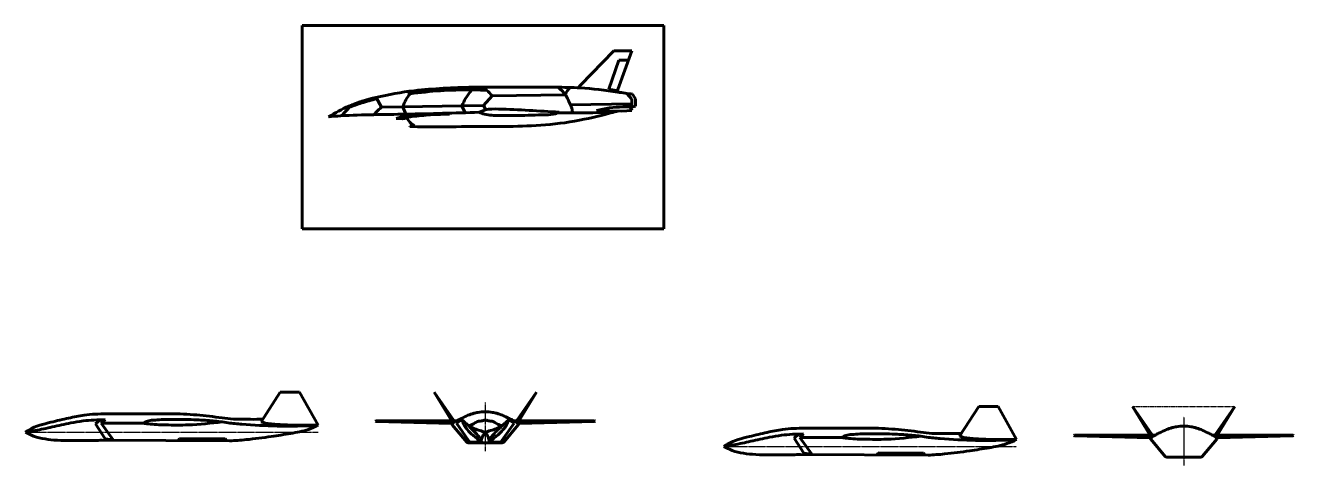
# Model space of a CAD drawing. Header units: millimetres. Extents: x 38559 to 1932156, y -475559 to 1027176.
# Drawn here: x 67704 to 118390, y 10198 to 27795 of the extents above; entities that cross this region are included whole.
import ezdxf

# ---------------------------------------------------------------- set-up
doc = ezdxf.new("R2010")
doc.units = ezdxf.units.MM
doc.linetypes.add('CENTER', pattern=[2, 1.25, -0.25, 0.25, -0.25])
doc.linetypes.add('DASHED', pattern=[0.75, 0.5, -0.25])
for name, color, linetype, lineweight in [('_axes (Оси)', 6, 'CENTER', 30), ('_basic (Основной)', 4, 'Continuous', 60), ('_invisible (Невидимый)', 1, 'DASHED', 30)]:
    doc.layers.add(name, color=color, linetype=linetype, lineweight=lineweight)
picture_1 = doc.add_image_def('image1.jpg', size_in_pixel=(1024, 576))

msp = doc.modelspace()

# ---------------------------------------------------------------- linework, layer by layer
at = {"layer": '_axes (Оси)', "transparency": 33554687}
for p, q in [((86084.048, 12725.638), (86084.048, 10770.429)), ((113998.082, 12153.377), (113998.082, 10198.167)), ((67704.313, 11537.036), (79404.331, 11537.036)), ((95618.347, 10964.775), (107318.365, 10964.775))]:
    msp.add_line(p, q, dxfattribs=at)
at = {"layer": '_basic (Основной)', "transparency": 33554687}
for p, q in [((91219.917, 26777.092), (89896.498, 25399.404)), ((91427.188, 26407.849), (91026.433, 25245.862)), ((91937.343, 26771.285), (91219.917, 26777.092)), ((91937.343, 26771.285), (91376.783, 25228.347)), ((91805.304, 26407.849), (91427.188, 26407.849)), ((89896.498, 25399.404), (89799.937, 25298.883)), ((81931.715, 24524.841), (81718.069, 24913.682)), ((86008.826, 24588.747), (86357.003, 24976.93)), ((86357.003, 24976.93), (89281.64, 25020.609)), ((91026.433, 25245.862), (91376.783, 25177.659)), ((91376.783, 25228.347), (91376.783, 25126.97)), ((91939.184, 24842.636), (91737.74, 25075.636)), ((91939.184, 24664.108), (91939.184, 24842.636)), ((92090.819, 24859.77), (91968.761, 25042.44)), ((92084.942, 24570.297), (92090.819, 24859.77)), ((80652.82, 24519.629), (80630.685, 24570.261)), ((81931.715, 24524.841), (82792.179, 24538.328)), ((82792.179, 24538.328), (85151.578, 24575.31)), ((82792.179, 24538.328), (82910.613, 24245.684)), ((85151.578, 24575.31), (86008.826, 24588.747)), ((85281.833, 24304.975), (85151.578, 24575.31)), ((86008.826, 24588.747), (86101.509, 24418.094)), ((89486.19, 24620.559), (91939.184, 24664.108)), ((90525.32, 24388.674), (91544.047, 24366.78)), ((91544.047, 24366.78), (91941.863, 24392.386)), ((91941.863, 24392.386), (91869.081, 24539.931)), ((91939.184, 24664.108), (91939.184, 24528.317)), ((82909.617, 24185.919), (82520.841, 24067.597)), ((82520.841, 24067.597), (82769.25, 24058.554)), ((82769.25, 24058.554), (82962.836, 24079.99)), ((83980.415, 24226.788), (83980.081, 24269.348)), ((83243.466, 23785.263), (83066.257, 23769.747)), ((83066.257, 23769.747), (83067.882, 23751.185)), ((77889.713, 13136.327), (77128.669, 11954.24)), ((78665.614, 13137.65), (77889.713, 13136.327)), ((79404.331, 11810.036), (78665.137, 13137.65)), ((84042.159, 13136.989), (84729.814, 12003.895)), ((84042.159, 13136.989), (84826.954, 12004.188)), ((88125.936, 13136.989), (87341.141, 12004.188)), ((88125.936, 13136.989), (87438.281, 12003.895)), ((70935.533, 12271.285), (72926.452, 12271.285)), ((105803.747, 12564.066), (105042.703, 11381.979)), ((106579.648, 12565.389), (105803.747, 12564.066)), ((107318.365, 11237.775), (106579.171, 12565.388)), ((111956.193, 12564.728), (112643.848, 11431.634)), ((111956.193, 12564.728), (112740.988, 11431.927)), ((116039.97, 12564.728), (115255.176, 11431.927)), ((116039.97, 12564.728), (115352.315, 11431.634)), ((70512.176, 11862.346), (70690.52, 12031.92)), ((70897.329, 11267.613), (70512.176, 11862.346)), ((70888.278, 12037.946), (70736.337, 11891.834)), ((70736.337, 11891.834), (71217.845, 11232.73)), ((70736.337, 11891.834), (72420.812, 11891.834)), ((75810.515, 11902.754), (75571.016, 11947.474)), ((81715.491, 11994.801), (81691.657, 11979.17)), ((81691.657, 11979.17), (81721.356, 11958.966)), ((84725.111, 11936.862), (81691.657, 11979.17)), ((84963.768, 12004.601), (81715.491, 11994.801)), ((81721.356, 11958.966), (84730.39, 11886.702)), ((84749.919, 11907.248), (84725.111, 11936.862)), ((84730.39, 11886.702), (84749.919, 11907.248)), ((84730.39, 11886.702), (84755.299, 11860.231)), ((84764.927, 11828.5), (85343.876, 11140.859)), ((85124.753, 12021.632), (84934.913, 11895.017)), ((84934.913, 11895.017), (85415.637, 11199.989)), ((87233.182, 11895.017), (86752.459, 11199.989)), ((87403.168, 11828.5), (86824.219, 11140.859)), ((87043.342, 12021.632), (87233.182, 11895.017)), ((87204.327, 12004.601), (90452.604, 11994.801)), ((87437.705, 11886.702), (87412.796, 11860.231)), ((87418.176, 11907.248), (87442.984, 11936.862)), ((87437.705, 11886.702), (87418.176, 11907.248)), ((90446.74, 11958.966), (87437.705, 11886.702)), ((87442.984, 11936.862), (90476.438, 11979.17)), ((90476.438, 11979.17), (90446.74, 11958.966)), ((90452.604, 11994.801), (90476.438, 11979.17)), ((98849.567, 11699.024), (100840.486, 11699.024)), ((70773.327, 11210.741), (75867.066, 11186.106)), ((71217.845, 11232.73), (70897.329, 11267.613)), ((73866.576, 11277.194), (73819.188, 11196.01)), ((75689.014, 11272.248), (73866.576, 11277.194)), ((75749.781, 11186.673), (75689.014, 11272.248)), ((85415.637, 11199.989), (85462.493, 11132.244)), ((86752.459, 11199.989), (86705.602, 11132.244)), ((98426.21, 11290.085), (98604.554, 11459.659)), ((98811.363, 10695.351), (98426.21, 11290.085)), ((98802.312, 11465.685), (98650.371, 11319.573)), ((98650.371, 11319.573), (99131.879, 10660.469)), ((98650.371, 11319.573), (100334.846, 11319.573)), ((103724.549, 11330.493), (103485.05, 11375.213)), ((109629.525, 11422.54), (109605.691, 11406.909)), ((109605.691, 11406.909), (109635.39, 11386.705)), ((112639.145, 11364.601), (109605.691, 11406.909)), ((112877.802, 11432.34), (109629.525, 11422.54)), ((109635.39, 11386.705), (112644.424, 11314.441)), ((112663.953, 11334.987), (112639.145, 11364.601)), ((112644.424, 11314.441), (112663.953, 11334.987)), ((112644.424, 11314.441), (112669.333, 11287.97)), ((112678.961, 11256.239), (113257.91, 10568.598)), ((115317.202, 11256.239), (114738.253, 10568.598)), ((115118.361, 11432.34), (118366.638, 11422.54)), ((115351.739, 11314.441), (115326.83, 11287.97)), ((115332.21, 11334.987), (115357.018, 11364.601)), ((115351.739, 11314.441), (115332.21, 11334.987)), ((118360.774, 11386.705), (115351.739, 11314.441)), ((115357.018, 11364.601), (118390.472, 11406.909)), ((118390.472, 11406.909), (118360.774, 11386.705)), ((118366.638, 11422.54), (118390.472, 11406.909)), ((85424.23, 11108.328), (86084.048, 11108.328)), ((85462.493, 11132.244), (85889.216, 11132.244)), ((86743.865, 11108.328), (86084.048, 11108.328)), ((86705.602, 11132.244), (86278.879, 11132.244)), ((99131.879, 10660.469), (98811.363, 10695.351)), ((101780.61, 10704.933), (101733.222, 10623.749)), ((103603.048, 10699.987), (101780.61, 10704.933)), ((103663.815, 10614.412), (103603.048, 10699.987)), ((98687.361, 10638.48), (103781.1, 10613.844)), ((113338.264, 10536.067), (113998.082, 10536.067)), ((114657.899, 10536.067), (113998.082, 10536.067))]:
    msp.add_line(p, q, dxfattribs=at)
for points in [[(79819.756, 24141.37), (80630.986, 24570.392), (81713.906, 24912.696), (83239.397, 25182.846), (85574.762, 25324.965)], [(85574.762, 25324.965), (87126.925, 25319.158), (88900.374, 25322.109), (89875.025, 25294.504), (91380.173, 25126.493), (91968.761, 25042.44)], [(85842.836, 24321.374), (86093.506, 24415.994), (86608.634, 24450.548), (89040.74, 24325.658)], [(90525.32, 24388.674), (91051.523, 24493.002), (91586.993, 24536.885), (91869.081, 24539.931)], [(79819.756, 24141.37), (80311.615, 24177.599), (81630.242, 24223.791), (82909.942, 24245.671), (85842.836, 24321.374)], [(83243.466, 23785.263), (83072.812, 23920.338), (82909.617, 24185.919)], [(85842.836, 24321.374), (86051.69, 24247.792), (86636.436, 24190.393), (87390.705, 24188.203), (88495.324, 24221.044), (88892.463, 24264.165), (89040.74, 24325.658)], [(67704.313, 11537.036), (67851.395, 11628.458), (68726.863, 11932.004), (69434.649, 12097.758), (70054.6, 12216.907), (70935.533, 12271.285)], [(72926.452, 12271.285), (73488.815, 12270.394), (74555.199, 12224.301), (75567.762, 12110.53), (76020.874, 12055.574)], [(84764.694, 11872.497), (84965.447, 12005.523), (85118.777, 12079.894), (85393.454, 12210.339), (85626.543, 12288.679), (85790.372, 12325.945), (86084.048, 12353.437)], [(87403.401, 11872.497), (87202.649, 12005.523), (87049.318, 12079.894), (86774.641, 12210.339), (86541.552, 12288.679), (86377.723, 12325.945), (86084.048, 12353.437)], [(67704.313, 11537.036), (68099.237, 11599.834), (68779.482, 11745.672), (69525.543, 11903.326), (70008.225, 11984.098), (70888.278, 12037.946)], [(72420.812, 11891.834), (72543.482, 11959.436), (72747.751, 12008.92)], [(72420.812, 11891.834), (72613.141, 11865.976), (73304.855, 11826.745), (74219.646, 11826.2), (75571.016, 11947.474)], [(72747.751, 12008.92), (73054.235, 12032.339), (73828.1, 12045.93), (74632.566, 12025), (74974.251, 12004.221), (75571.016, 11947.474)], [(79404.331, 11810.036), (79062.55, 11794.305), (77767.246, 11780.157), (76353.174, 11853.237), (75810.515, 11902.754)], [(75867.066, 11186.106), (76524.432, 11236.277), (77533.552, 11364.084), (78305.098, 11485.14), (79013.753, 11648.757), (79404.331, 11810.036)], [(76020.874, 12055.574), (76207.725, 12052.49), (77209.058, 12049.539)], [(77128.669, 11954.24), (77249.271, 11908.166), (77452.109, 11871.781), (78006.015, 11830.199), (79404.331, 11810.036)], [(84764.694, 11872.497), (84756.448, 11862.782), (84754.135, 11847.76), (84764.927, 11828.5)], [(85889.216, 11132.244), (85798.072, 11233.639), (85708.239, 11326.039), (85584.308, 11422.371), (85418.993, 11579.335), (85274.736, 11761.514), (85200.49, 11898.914), (85157.213, 11988.693), (85127.05, 12019.493), (85110.001, 12039.808), (85106.722, 12058.156), (85118.777, 12079.894)], [(86084.048, 11537.036), (85869.944, 11601.362), (85446.762, 11773.574), (85118.777, 12079.894)], [(85449.928, 11771.552), (85450.891, 11792.606), (85463.896, 11804.345), (85509.203, 11820.696), (85559.546, 11837.886), (85633.38, 11880.232), (85787.496, 11966.724), (85805.955, 11975.109), (85864.267, 11981.398), (85924.258, 11983.494), (86013.616, 12008.231), (86044.459, 12013.852), (86066.694, 12019.302), (86084.048, 12019.302)], [(85464.159, 11739.43), (85455.227, 11753.258), (85449.928, 11771.552)], [(85937.351, 11240.584), (85803.579, 11388.243), (85561.992, 11642.654), (85464.159, 11739.43)], [(86084.048, 11537.036), (86298.151, 11601.362), (86721.333, 11773.574), (87049.318, 12079.894)], [(86718.167, 11771.552), (86717.205, 11792.606), (86704.2, 11804.345), (86658.892, 11820.696), (86608.55, 11837.886), (86534.715, 11880.232), (86380.599, 11966.724), (86362.141, 11975.109), (86303.828, 11981.398), (86243.837, 11983.494), (86154.48, 12008.231), (86123.636, 12013.852), (86101.402, 12019.302), (86084.048, 12019.302)], [(86230.744, 11240.584), (86364.516, 11388.243), (86606.103, 11642.654), (86703.936, 11739.43)], [(86278.879, 11132.244), (86370.024, 11233.639), (86459.857, 11326.039), (86583.787, 11422.371), (86749.102, 11579.335), (86893.359, 11761.514), (86967.605, 11898.914), (87010.882, 11988.693), (87041.045, 12019.493), (87058.094, 12039.808), (87061.373, 12058.156), (87049.318, 12079.894)], [(86703.936, 11739.43), (86712.868, 11753.258), (86718.167, 11771.552)], [(87403.401, 11872.497), (87411.648, 11862.782), (87413.96, 11847.76), (87403.168, 11828.5)], [(95618.347, 10964.775), (95765.429, 11056.197), (96640.897, 11359.743), (97348.683, 11525.497), (97968.634, 11644.646), (98849.567, 11699.024)], [(100840.486, 11699.024), (101402.849, 11698.133), (102469.233, 11652.04), (103481.796, 11538.269), (103934.908, 11483.313)], [(112678.728, 11300.236), (112879.481, 11433.262), (113032.811, 11507.632), (113307.488, 11638.078), (113540.577, 11716.418), (113704.406, 11753.684), (113998.082, 11781.176)], [(115317.435, 11300.236), (115116.683, 11433.262), (114963.352, 11507.632), (114688.675, 11638.078), (114455.586, 11716.418), (114291.758, 11753.684), (113998.082, 11781.176)], [(67704.313, 11537.036), (67926.611, 11423.514), (68845.539, 11222.283), (69407.516, 11198.878), (70160.524, 11203.911), (70773.327, 11210.741)], [(86084.048, 11537.036), (86050.006, 11496.197), (85972.95, 11342.814), (85937.351, 11240.584), (85920.083, 11108.328)], [(86084.048, 11537.036), (86118.089, 11496.197), (86195.145, 11342.814), (86230.744, 11240.584), (86248.012, 11108.328)], [(95618.347, 10964.775), (96013.271, 11027.573), (96693.516, 11173.411), (97439.577, 11331.065), (97922.259, 11411.837), (98802.312, 11465.685)], [(100334.846, 11319.573), (100457.516, 11387.175), (100661.785, 11436.659)], [(100334.846, 11319.573), (100527.175, 11293.715), (101218.889, 11254.484), (102133.68, 11253.939), (103485.05, 11375.213)], [(100661.785, 11436.659), (100968.269, 11460.077), (101742.134, 11473.669), (102546.6, 11452.739), (102888.285, 11431.96), (103485.05, 11375.213)], [(107318.365, 11237.775), (106976.584, 11222.044), (105681.28, 11207.896), (104267.208, 11280.975), (103724.549, 11330.493)], [(103781.1, 10613.844), (104438.466, 10664.016), (105447.586, 10791.823), (106219.132, 10912.879), (106927.787, 11076.496), (107318.365, 11237.775)], [(103934.908, 11483.313), (104121.759, 11480.229), (105123.092, 11477.278)], [(105042.703, 11381.979), (105163.305, 11335.905), (105366.143, 11299.52), (105920.049, 11257.938), (107318.365, 11237.775)], [(112678.728, 11300.236), (112670.482, 11290.521), (112668.169, 11275.498), (112678.961, 11256.239)], [(115317.435, 11300.236), (115325.682, 11290.521), (115327.994, 11275.498), (115317.202, 11256.239)], [(85343.876, 11140.859), (85361.038, 11126.151), (85393.216, 11112.203), (85424.23, 11108.328)], [(86824.219, 11140.859), (86807.058, 11126.151), (86774.88, 11112.203), (86743.865, 11108.328)], [(95618.347, 10964.775), (95840.645, 10851.253), (96759.573, 10650.022), (97321.55, 10626.617), (98074.558, 10631.65), (98687.361, 10638.48)], [(113257.91, 10568.598), (113275.072, 10553.89), (113307.25, 10539.942), (113338.264, 10536.067)], [(114738.253, 10568.598), (114721.092, 10553.89), (114688.914, 10539.942), (114657.899, 10536.067)]]:
    msp.add_spline(points, degree=3, dxfattribs=at)
for points, knots in [([(80652.82, 24519.629), (80817.92, 24580.213), (81176.8, 24711.906), (81545.829, 24811.427), (81745.579, 24863.613)], [0, 0, 0, 0, 527.312302881, 1146.229183356, 1146.229183356, 1146.229183356, 1146.229183356]), ([(82792.179, 24538.328), (82829.491, 24632.726), (82902.842, 24818.304), (83050.269, 25025.175), (83150.599, 25137.568), (83186.463, 25176.463)], [0, 0, 0, 0, 303.53139712, 596.71935794, 755.458970012, 755.458970012, 755.458970012, 755.458970012]), ([(83083.996, 25060.09), (83068.818, 25072.442), (83032.158, 25102.276), (82995.056, 25131.554), (82973.236, 25148.61)], [0, 0, 0, 0, 58.706714644, 141.79175252, 141.79175252, 141.79175252, 141.79175252]), ([(86137.63, 25207.982), (85935.539, 25211.335), (85319.919, 25221.548), (84298.364, 25205.615), (83485.611, 25109.725), (83083.996, 25060.09)], [0, 0, 0, 0, 606.432370556, 1847.341013731, 3060.532968425, 3060.532968425, 3060.532968425, 3060.532968425]), ([(85151.578, 24575.31), (85197.457, 24678.282), (85300.385, 24909.296), (85457.604, 25107.266), (85546.694, 25215.807)], [0, 0, 0, 0, 336.815072317, 755.635816948, 755.635816948, 755.635816948, 755.635816948]), ([(86357.003, 24976.93), (86287.564, 25058.34), (86175.112, 25190.176), (86033.667, 25287.457), (85977.727, 25322.477)], [0, 0, 0, 0, 318.606121294, 515.958694985, 515.958694985, 515.958694985, 515.958694985]), ([(89572.646, 24296.017), (89567.039, 24359.845), (89553.081, 24472.86), (89443.727, 24712.926), (89310.96, 25028.334), (89105.708, 25229.324), (89000.861, 25321.305)], [50.971770044, 50.971770044, 50.971770044, 50.971770044, 241.393678725, 391.388349018, 838.417587007, 1251.738473157, 1251.738473157, 1251.738473157, 1251.738473157]), ([(89281.64, 25020.609), (89307.65, 25080.077), (89355.415, 25189.287), (89437.128, 25274.787), (89476.082, 25312.517)], [0, 0, 0, 0, 192.691142756, 353.866550288, 353.866550288, 353.866550288, 353.866550288]), ([(80331.057, 24178.823), (80367.493, 24218.533), (80473.331, 24333.464), (80581.779, 24445.946), (80652.82, 24519.629)], [47.562741321, 47.562741321, 47.562741321, 47.562741321, 209.237400486, 516.278314829, 516.278314829, 516.278314829, 516.278314829]), ([(81639.867, 24223.968), (81666.963, 24260.779), (81752.973, 24371.246), (81859.73, 24462.984), (81931.715, 24524.841)], [98.038004485, 98.038004485, 98.038004485, 98.038004485, 234.940875502, 518.349721731, 518.349721731, 518.349721731, 518.349721731]), ([(83066.257, 23751.185), (83344.06, 23745.027), (84168.748, 23726.745), (85974.592, 23771.379), (88031.418, 23722.972), (89984.775, 24000.424), (90937.909, 24246.764), (91382.354, 24370.255)], [0, 0, 0, 0, 833.499817721, 2474.328090222, 5419.825167314, 6990.242896936, 8373.259182018, 8373.259182018, 8373.259182018, 8373.259182018]), ([(82936.917, 24130.221), (83007.523, 24136.582), (83328.818, 24165.725), (83901.568, 24236.417), (84407.454, 24241.074), (84661.408, 24243.411)], [19.965316326, 19.965316326, 19.965316326, 19.965316326, 232.654642251, 987.852651806, 1749.114527542, 1749.114527542, 1749.114527542, 1749.114527542]), ([(88970.434, 24293.868), (89168.37, 24294.004), (89910.064, 24296.218), (90651.681, 24309.283), (91195.386, 24318.86)], [3109.274466577, 3109.274466577, 3109.274466577, 3109.274466577, 3703.085657485, 5334.402052285, 5334.402052285, 5334.402052285, 5334.402052285])]:
    msp.add_open_spline(points, degree=3, knots=knots, dxfattribs=at)
for points in [[(91882.807, 24512.107), (91950.193, 24531.468), (92017.568, 24550.882), (92084.942, 24570.297)], [(85861.145, 24296.149), (85876.804, 24296.163), (85892.463, 24296.177), (85908.121, 24296.191)]]:
    msp.add_open_spline(points, degree=3, dxfattribs=at)
at = {"layer": '_invisible (Невидимый)', "transparency": 33554687}
msp.add_line((111956.193, 12564.728), (116039.97, 12564.728), dxfattribs=at)
for points in [[(105042.703, 11381.979), (105803.747, 12564.066), (106579.648, 12565.389), (107318.365, 11237.775), (106199.473, 11235.777), (105185.766, 11321.542), (105042.703, 11381.979)], [(113305.765, 10538.459), (112667.851, 11278.454), (112877.802, 11432.34), (113304.585, 11636.868), (113514.83, 11712.087), (113745.096, 11767.154), (113998.082, 11781.176), (113998.082, 10536.067), (113305.765, 10538.459)]]:
    msp.add_lwpolyline(points, dxfattribs=at)

# ---------------------------------------------------------------- pictures from other files: only their frames are drawn
at = {"layer": '_basic (Основной)', "transparency": 33554687}
image = msp.add_image(picture_1, insert=(78762.538, 19661.479), size_in_units=(14459.8, 8133.638), dxfattribs=at)
image.dxf.flags = 7

doc.saveas('drawing.dxf')
